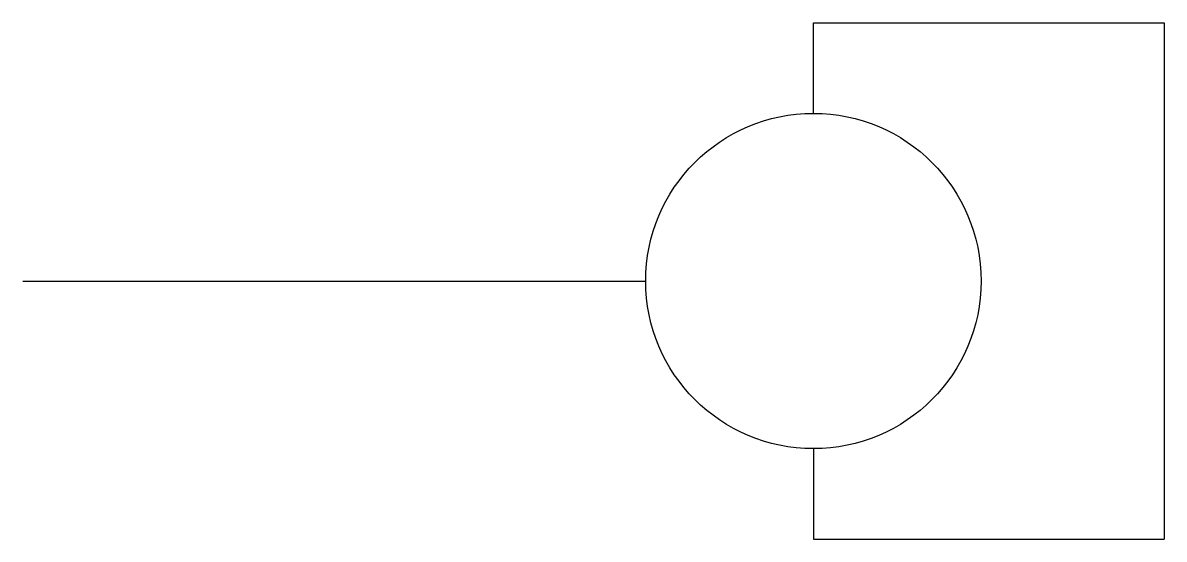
# Model space of a CAD drawing. Header units: metres. Extents: x -22349 to -21381, y -150074 to -149636.
import ezdxf

# ---------------------------------------------------------------- set-up
doc = ezdxf.new("R2010")
doc.units = ezdxf.units.M
doc.layers.add('DET1', color=1, linetype='Continuous')
doc.layers.add('G', color=3, linetype='Continuous')

msp = doc.modelspace()

# ---------------------------------------------------------------- linework, layer by layer
at = {"layer": 'DET1'}
for p, q in [((-21678.13, -149712.52), (-21678.13, -149635.68)), ((-21678.13, -149635.68), (-21380.64, -149635.68)), ((-21380.64, -149635.68), (-21380.64, -150073.82)), ((-21678.13, -149996.98), (-21678.13, -150073.82)), ((-21678.13, -150073.82), (-21380.64, -150073.82))]:
    msp.add_line(p, q, dxfattribs=at)
msp.add_circle((-21678.13, -149854.75), 142.23, dxfattribs=at)
at = {"layer": 'G'}
msp.add_line((-22348.6, -149854.75), (-21820.36, -149854.75), dxfattribs=at)

doc.saveas('drawing.dxf')
